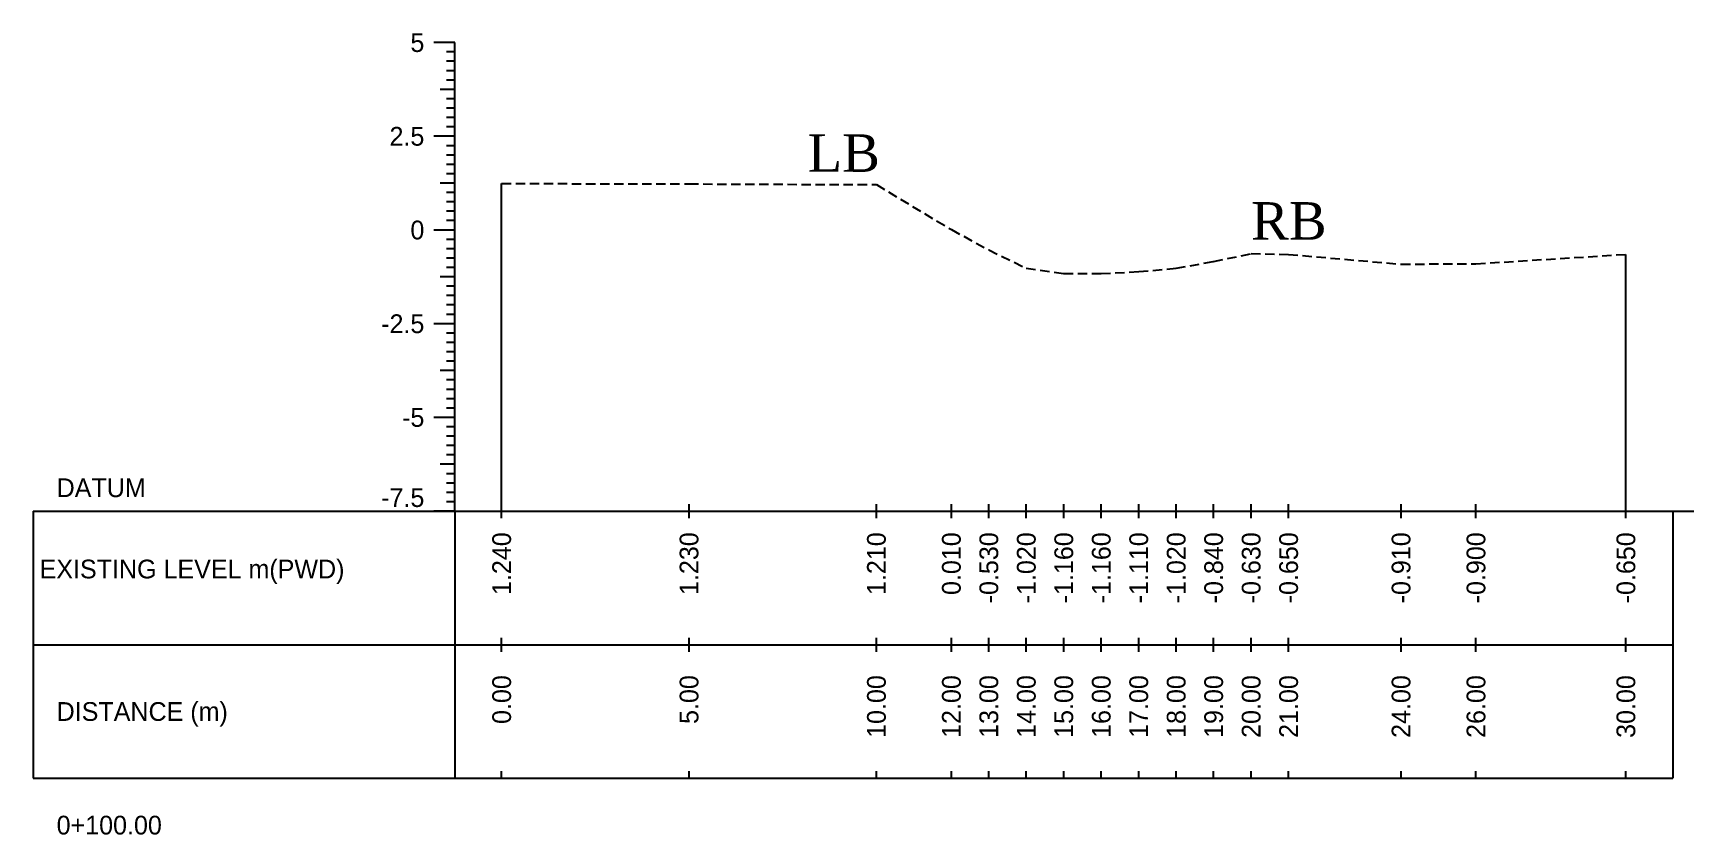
# Model space of a CAD drawing. Header units: inches. Extents: x -603 to 646, y -2572 to -1030.
# Drawn here: x 341.7 to 386.02, y -1213.44 to -1192.06 of the extents above; entities that cross this region are included whole.
import ezdxf
from ezdxf.enums import TextEntityAlignment as Align

# ---------------------------------------------------------------- set-up
doc = ezdxf.new("R2010")
doc.units = ezdxf.units.IN
doc.header["$MEASUREMENT"] = 0
doc.linetypes.add('HIDDEN', pattern=[0.375, 0.25, -0.125])
doc.layers.add('CS_Drawing', color=7, linetype='Continuous')
doc.layers.add('GL', color=3, linetype='HIDDEN')
doc.styles.add('romans', font='romans.shx')

msp = doc.modelspace()

# ---------------------------------------------------------------- linework, layer by layer
at = {"layer": 'CS_Drawing'}
for p, q in [((352.954, -1192.311), (352.391, -1192.311)), ((352.954, -1192.311), (352.56, -1192.311)), ((352.954, -1192.311), (352.729, -1192.311)), ((352.954, -1204.811), (352.954, -1192.311)), ((352.954, -1192.561), (352.729, -1192.561)), ((352.954, -1192.811), (352.729, -1192.811)), ((352.954, -1193.061), (352.729, -1193.061)), ((352.954, -1193.311), (352.729, -1193.311)), ((352.954, -1193.561), (352.56, -1193.561)), ((352.954, -1193.561), (352.729, -1193.561)), ((352.954, -1193.811), (352.729, -1193.811)), ((352.954, -1194.061), (352.729, -1194.061)), ((352.954, -1194.311), (352.729, -1194.311)), ((352.954, -1194.561), (352.729, -1194.561)), ((352.954, -1194.811), (352.391, -1194.811)), ((352.954, -1194.811), (352.56, -1194.811)), ((352.954, -1194.811), (352.729, -1194.811)), ((352.954, -1195.061), (352.729, -1195.061)), ((352.954, -1195.311), (352.729, -1195.311)), ((352.954, -1195.561), (352.729, -1195.561)), ((352.954, -1195.811), (352.729, -1195.811)), ((352.954, -1196.061), (352.56, -1196.061)), ((352.954, -1196.061), (352.729, -1196.061)), ((352.954, -1196.311), (352.729, -1196.311)), ((354.204, -1204.811), (354.204, -1196.071)), ((352.954, -1196.561), (352.729, -1196.561)), ((352.954, -1196.811), (352.729, -1196.811)), ((352.954, -1197.311), (352.391, -1197.311)), ((352.954, -1197.311), (352.56, -1197.311)), ((352.954, -1197.061), (352.729, -1197.061)), ((352.954, -1197.311), (352.729, -1197.311)), ((352.954, -1197.561), (352.729, -1197.561)), ((352.954, -1197.811), (352.729, -1197.811)), ((352.954, -1198.061), (352.729, -1198.061)), ((384.204, -1204.811), (384.204, -1197.961)), ((352.954, -1198.561), (352.56, -1198.561)), ((352.954, -1198.311), (352.729, -1198.311)), ((352.954, -1198.561), (352.729, -1198.561)), ((352.954, -1198.811), (352.729, -1198.811)), ((352.954, -1199.061), (352.729, -1199.061)), ((352.954, -1199.311), (352.729, -1199.311)), ((352.954, -1199.811), (352.391, -1199.811)), ((352.954, -1199.811), (352.56, -1199.811)), ((352.954, -1199.561), (352.729, -1199.561)), ((352.954, -1199.811), (352.729, -1199.811)), ((352.954, -1200.061), (352.729, -1200.061)), ((352.954, -1200.311), (352.729, -1200.311)), ((352.954, -1200.561), (352.729, -1200.561)), ((352.954, -1200.811), (352.729, -1200.811)), ((352.954, -1201.061), (352.56, -1201.061)), ((352.954, -1201.061), (352.729, -1201.061)), ((352.954, -1201.311), (352.729, -1201.311)), ((352.954, -1201.561), (352.729, -1201.561)), ((352.954, -1201.811), (352.729, -1201.811)), ((352.954, -1202.061), (352.729, -1202.061)), ((352.954, -1202.311), (352.391, -1202.311)), ((352.954, -1202.311), (352.56, -1202.311)), ((352.954, -1202.311), (352.729, -1202.311)), ((352.954, -1202.561), (352.729, -1202.561)), ((352.954, -1202.811), (352.729, -1202.811)), ((352.954, -1203.061), (352.729, -1203.061)), ((352.954, -1203.311), (352.729, -1203.311)), ((352.954, -1203.561), (352.56, -1203.561)), ((352.954, -1203.561), (352.729, -1203.561)), ((352.954, -1203.811), (352.729, -1203.811)), ((352.954, -1204.061), (352.729, -1204.061)), ((352.954, -1204.311), (352.729, -1204.311)), ((341.704, -1204.811), (352.954, -1204.811)), ((341.704, -1204.811), (341.704, -1211.936)), ((352.954, -1204.811), (352.391, -1204.811)), ((352.954, -1204.811), (352.56, -1204.811)), ((352.954, -1204.561), (352.729, -1204.561)), ((352.954, -1204.811), (352.729, -1204.811)), ((352.954, -1204.811), (385.454, -1204.811)), ((352.954, -1204.811), (352.954, -1211.936)), ((354.204, -1204.999), (354.204, -1204.624)), ((359.204, -1204.999), (359.204, -1204.624)), ((364.204, -1204.999), (364.204, -1204.624)), ((366.204, -1204.999), (366.204, -1204.624)), ((367.204, -1204.999), (367.204, -1204.624)), ((368.204, -1204.999), (368.204, -1204.624)), ((369.204, -1204.999), (369.204, -1204.624)), ((370.204, -1204.999), (370.204, -1204.624)), ((371.204, -1204.999), (371.204, -1204.624)), ((372.204, -1204.999), (372.204, -1204.624)), ((373.204, -1204.999), (373.204, -1204.624)), ((374.204, -1204.999), (374.204, -1204.624)), ((375.204, -1204.999), (375.204, -1204.624)), ((378.204, -1204.999), (378.204, -1204.624)), ((380.204, -1204.999), (380.204, -1204.624)), ((384.204, -1204.999), (384.204, -1204.624)), ((385.454, -1204.811), (386.016, -1204.811)), ((385.454, -1204.811), (385.847, -1204.811)), ((385.454, -1204.811), (385.679, -1204.811)), ((385.454, -1204.811), (385.454, -1211.936)), ((341.704, -1208.374), (352.954, -1208.374)), ((352.954, -1208.374), (385.454, -1208.374)), ((352.954, -1208.374), (385.454, -1208.374)), ((354.204, -1208.561), (354.204, -1208.186)), ((359.204, -1208.561), (359.204, -1208.186)), ((364.204, -1208.561), (364.204, -1208.186)), ((366.204, -1208.561), (366.204, -1208.186)), ((367.204, -1208.561), (367.204, -1208.186)), ((368.204, -1208.561), (368.204, -1208.186)), ((369.204, -1208.561), (369.204, -1208.186)), ((370.204, -1208.561), (370.204, -1208.186)), ((371.204, -1208.561), (371.204, -1208.186)), ((372.204, -1208.561), (372.204, -1208.186)), ((373.204, -1208.561), (373.204, -1208.186)), ((374.204, -1208.561), (374.204, -1208.186)), ((375.204, -1208.561), (375.204, -1208.186)), ((378.204, -1208.561), (378.204, -1208.186)), ((380.204, -1208.561), (380.204, -1208.186)), ((384.204, -1208.561), (384.204, -1208.186)), ((341.704, -1211.936), (352.954, -1211.936)), ((352.954, -1211.936), (385.454, -1211.936)), ((354.204, -1211.936), (354.204, -1211.749)), ((359.204, -1211.936), (359.204, -1211.749)), ((364.204, -1211.936), (364.204, -1211.749)), ((366.204, -1211.936), (366.204, -1211.749)), ((367.204, -1211.936), (367.204, -1211.749)), ((368.204, -1211.936), (368.204, -1211.749)), ((369.204, -1211.936), (369.204, -1211.749)), ((370.204, -1211.936), (370.204, -1211.749)), ((371.204, -1211.936), (371.204, -1211.749)), ((372.204, -1211.936), (372.204, -1211.749)), ((373.204, -1211.936), (373.204, -1211.749)), ((374.204, -1211.936), (374.204, -1211.749)), ((375.204, -1211.936), (375.204, -1211.749)), ((378.204, -1211.936), (378.204, -1211.749)), ((380.204, -1211.936), (380.204, -1211.749)), ((384.204, -1211.936), (384.204, -1211.749))]:
    msp.add_line(p, q, dxfattribs=at)
at = {"layer": 'GL'}
msp.add_lwpolyline([(354.204, -1196.071), (359.204, -1196.081), (364.204, -1196.101), (366.204, -1197.301), (367.204, -1197.841), (368.204, -1198.331), (369.204, -1198.471), (370.204, -1198.471), (371.204, -1198.421), (372.204, -1198.331), (373.204, -1198.151), (374.204, -1197.941), (375.204, -1197.961), (378.204, -1198.221), (380.204, -1198.211), (384.204, -1197.961)], dxfattribs=at)

# ---------------------------------------------------------------- texts
at = {"char_height": 1, "width": 4.19433, "attachment_point": 1, "style": 'romans'}
for s, insert in [('{\\fTimes New Roman|b0|i0|c0|p18;LB}', (362.368, -1194.758)), ('{\\fTimes New Roman|b0|i0|c0|p18;RB}', (374.204, -1196.567))]:
    msp.add_mtext(s, dxfattribs=dict(at, insert=insert))
at = {"layer": 'CS_Drawing'}
for s, p in [('5', (352.141, -1192.311)), ('2.5', (352.141, -1194.811)), ('0', (352.141, -1197.311)), ('-2.5', (352.141, -1199.811)), ('-5', (352.141, -1202.311))]:
    msp.add_text(s, height=0.5, dxfattribs=at).set_placement(p, align=Align.MIDDLE_RIGHT)
for s, p in [('DATUM', (342.329, -1204.186)), ('EXISTING LEVEL m(PWD)', (341.874, -1206.354)), ('DISTANCE (m)', (342.329, -1210.155)), ('0+100.00', (342.329, -1213.186))]:
    msp.add_text(s, height=0.5, dxfattribs=at).set_placement(p, align=Align.MIDDLE_LEFT)
msp.add_text('-7.5', height=0.5, dxfattribs=at).set_placement((352.141, -1204.699), align=Align.RIGHT)
for s, p in [('1.240', (354.204, -1205.374)), ('1.230', (359.204, -1205.374)), ('1.210', (364.204, -1205.374)), ('0.010', (366.204, -1205.374)), ('-0.530', (367.204, -1205.374)), ('-1.020', (368.204, -1205.374)), ('-1.160', (369.204, -1205.374)), ('-1.160', (370.204, -1205.374)), ('-1.110', (371.204, -1205.374)), ('-1.020', (372.204, -1205.374)), ('-0.840', (373.204, -1205.374)), ('-0.630', (374.204, -1205.374)), ('-0.650', (375.204, -1205.374)), ('-0.910', (378.204, -1205.374)), ('-0.900', (380.204, -1205.374)), ('-0.650', (384.204, -1205.374)), ('0.00', (354.204, -1209.186)), ('5.00', (359.204, -1209.186)), ('10.00', (364.204, -1209.186)), ('12.00', (366.204, -1209.186)), ('13.00', (367.204, -1209.186)), ('14.00', (368.204, -1209.186)), ('15.00', (369.204, -1209.186)), ('16.00', (370.204, -1209.186)), ('17.00', (371.204, -1209.186)), ('18.00', (372.204, -1209.186)), ('19.00', (373.204, -1209.186)), ('20.00', (374.204, -1209.186)), ('21.00', (375.204, -1209.186)), ('24.00', (378.204, -1209.186)), ('26.00', (380.204, -1209.186)), ('30.00', (384.204, -1209.186))]:
    msp.add_text(s, height=0.5, rotation=90, dxfattribs=at).set_placement(p, align=Align.MIDDLE_RIGHT)

doc.saveas('drawing.dxf')
